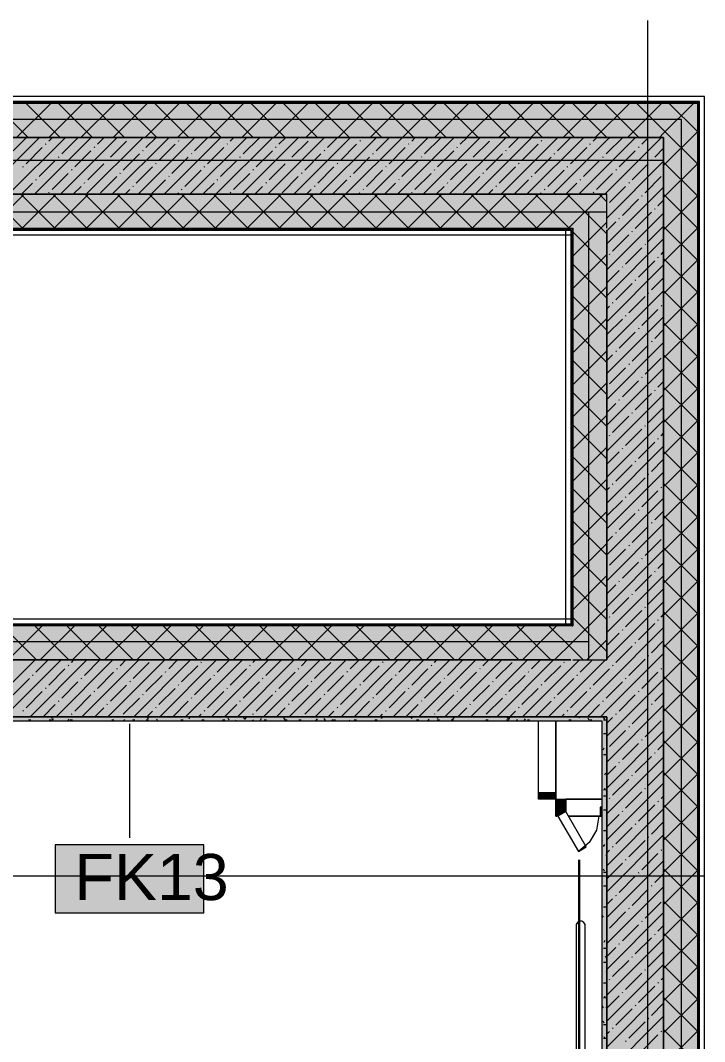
# Model space of a CAD drawing. Header units: millimetres. Extents: x -3817 to 677485, y -22715 to 103890.
# Drawn here: x 122494 to 125504, y 19331 to 23826 of the extents above; entities that cross this region are included whole.
import ezdxf

# ---------------------------------------------------------------- set-up
doc = ezdxf.new("R2010")
doc.units = ezdxf.units.MM
doc.layers.add('PDF _Геометрия', color=7, linetype='Continuous', true_color=0x1d1d1d)
doc.layers.add('PDF _Сплошная заливка', color=7, linetype='Continuous', true_color=0xffffff)
doc.layers.add('PDF _Текст', color=7, linetype='Continuous')
doc.styles.add('PDF GOST-Common', font='arial.ttf')

msp = doc.modelspace()

# ---------------------------------------------------------------- hatches: boundary and pattern name
at = {"layer": 'PDF _Сплошная заливка', "transparency": 33554559}
for points in [[(125323.6, 23311.4), (125323.6, 23461.3), (120243.6, 23461.3), (120243.6, 23311.4), (124692.7, 23311.4)], [(125073.6, 23061.4), (125073.6, 23311.4), (121093.6, 23311.4), (121093.6, 23061.4), (124692.7, 23061.4)], [(125073.6, 22911.3), (125073.6, 23061.4), (121243.6, 23061.4), (121243.6, 22911.3), (124923.6, 22911.3)], [(122031.5, 21011.3), (124923.6, 21011.3), (124923.6, 21161.3), (121253.6, 21161.3), (121253.6, 21011.3), (121673.6, 21011.3)], [(125053.6, 20761.3), (125073.6, 20761.3), (125073.6, 21011.3), (121673.6, 21011.3), (121673.6, 20761.3), (124848.6, 20761.3)], [(125053.6, 20741.3), (125073.6, 20741.3), (125073.6, 20761.3), (121694.1, 20761.3), (121694.1, 20741.3), (124692.7, 20741.3)], [(124786.1, 20398.8), (124798.6, 20400.4), (124798.6, 20426.4), (124786.1, 20426.4), (124786.1, 20400.4)], [(124880.2, 20336.3), (124893.6, 20343.8), (124893.6, 20348.8), (124853.6, 20348.8), (124853.6, 20336.3), (124858.6, 20336.3)]]:
    msp.add_hatch(color=256, dxfattribs=at).paths.add_polyline_path(points)
h = msp.add_hatch(color=256, dxfattribs=at)
h.paths.add_polyline_path([(125323.6, 1661.3), (125473.6, 1661.3), (125473.6, 9611.4), (125323.6, 9611.4), (125323.6, 1811.4)], flags=0)
h.paths.add_polyline_path([(125473.6, 10811.4), (125473.6, 12731.3), (125323.6, 12731.3), (125323.6, 10811.4), (125358, 10811.4)], flags=0)
h.paths.add_polyline_path([(125473.6, 15031.3), (125473.6, 15581.3), (125323.6, 15581.3), (125323.6, 15031.3), (125358, 15031.3)], flags=0)
h.paths.add_polyline_path([(125323.6, 17131.3), (125473.6, 17131.3), (125473.6, 23461.3), (125323.6, 23461.3), (125323.6, 19182.4)], flags=0)
h = msp.add_hatch(color=256, dxfattribs=at)
h.paths.add_polyline_path([(125073.6, 12511.4), (125323.6, 12511.4), (125323.6, 12731.3), (125073.6, 12731.3)], flags=0)
h.paths.add_polyline_path([(125073.6, 15031.3), (125323.6, 15031.3), (125323.6, 15581.3), (125073.6, 15581.3), (125073.6, 15361.4)], flags=0)
h.paths.add_polyline_path([(125323.6, 17131.3), (125323.6, 23311.4), (125073.6, 23311.4), (125073.6, 17131.3)], flags=0)
at = {"layer": 'PDF _Сплошная заливка', "true_color": 0xe7e7e7, "transparency": 33554559}
for points in [[(124798.6, 20398.8), (124848.6, 20400.4), (124848.6, 20426.4), (124798.6, 20426.4), (124798.6, 20400.4)], [(124893.6, 20348.8), (124893.6, 20398.8), (124848.6, 20398.8), (124848.6, 20363.8), (124853.6, 20363.8), (124853.6, 20348.8)]]:
    msp.add_hatch(color=254, dxfattribs=at).paths.add_polyline_path(points)

# ---------------------------------------------------------------- linework, layer by layer
at = {"layer": 'PDF _Геометрия', "color": 253, "lineweight": 9, "true_color": 0xaaaaaa}
for points in [[(125253.6, 19059.5), (125253.6, 21326.4), (125253.6, 23826.4)], [(120707.7, 23211.3), (122823.6, 23211.3), (125323.6, 23211.3)], [(121673.6, 19061.3), (121673.6, 19261.3), (121748.6, 19261.3), (121673.6, 19261.3), (121673.6, 20761.3), (125073.6, 20761.3), (125073.6, 19261.3), (125073.6, 15361.4), (124978.6, 15361.4)], [(125038.6, 20323.8), (125027.7, 20262.3), (124996.5, 20208.1), (124948.6, 20168)], [(120797.7, 20061.3), (123003.6, 20061.3), (125503.6, 20061.3)]]:
    msp.add_lwpolyline(points, dxfattribs=at)
at = {"layer": 'PDF _Геометрия', "color": 9, "lineweight": 9, "true_color": 0xc0c0c0}
for points in [[(125481.6, 17131.3), (125503.6, 17131.3), (125503.6, 23491.3), (125323.6, 23491.3), (120213.6, 23491.3), (120213.6, 23311.4), (120235.6, 23311.4)], [(125073.6, 16861.3), (125073.6, 20741.3), (125073.6, 20761.3), (125073.6, 17131.3), (125323.6, 17131.3), (125481.6, 17131.3), (125481.6, 23469.3), (125476.6, 23469.3), (125323.6, 23469.3), (120235.6, 23469.3), (120235.6, 23464.4), (120235.6, 23311.4), (120235.6, 22653.3), (120240.6, 22653.3), (120393.6, 22653.3), (121093.6, 22653.3), (121093.6, 22631.3), (120393.6, 22631.3), (120213.6, 22631.3), (120213.6, 23390.3), (120235.6, 23390.3)], [(124915.6, 22881.3), (121273.6, 22881.3), (121273.6, 22631.3), (121093.6, 22631.3), (121093.6, 22653.3), (121246.6, 22653.3), (121251.6, 22653.3), (121251.6, 22903.3), (124915.6, 22903.3), (124915.6, 21169.3), (121253.6, 21169.3), (121095.6, 21169.3), (119653.6, 21169.3), (118453.6, 21169.3)], [(124893.6, 21169.3), (124893.6, 22903.4)], [(124915.6, 21191.3), (115744, 21191.3), (115744, 21168.3)], [(125053.6, 16861.3), (125053.6, 20741.3), (121694.1, 20741.3), (121694.1, 20761.3), (125073.6, 20761.3), (121694.1, 20761.3), (121673.6, 20761.3), (121673.6, 21011.3), (124915.6, 21011.3), (121253.6, 21011.3), (121453.6, 21011.3), (121673.6, 21011.3), (121673.6, 14216.3), (121673.6, 20741.3), (121673.6, 20761.3), (121694.1, 20761.3), (124773.6, 20761.3), (124848.6, 20761.3), (124773.6, 20761.3)], [(124848.6, 20426.4), (124773.6, 20426.4), (124848.6, 20426.4), (124848.6, 20741.3), (124848.6, 20426.4), (124848.6, 20398.8), (124773.6, 20398.8), (124773.6, 20426.4), (124773.6, 20741.3)], [(124773.6, 20734.8), (124773.6, 20740.3)], [(124858.6, 20323.8), (124848.6, 20323.8), (124848.6, 20398.8), (124893.6, 20398.8), (125053.6, 20398.8), (124893.6, 20398.8), (124893.6, 20343.2), (124893.6, 20398.8)], [(125048.6, 20398.8), (124893.6, 20398.8), (124893.6, 20343.2)], [(125073.6, 20323.8), (125073.6, 20398.8), (125073.6, 20323.8), (125073.6, 16861.3), (125053.6, 16861.3), (125053.6, 20323.8), (124904.8, 20323.8), (125048.6, 20323.8)], [(125053.6, 20323.8), (124904.8, 20323.8)]]:
    msp.add_lwpolyline(points, dxfattribs=at)
at = {"layer": 'PDF _Геометрия', "color": 7, "lineweight": 9}
for points in [[(125476.6, 17131.3), (125476.6, 23464.4), (125473.6, 23464.4), (125323.6, 23464.4), (120240.6, 23464.4), (120240.6, 23461.3), (120240.6, 23311.4), (120240.6, 22658.3), (120243.6, 22658.3), (120393.6, 22658.3), (121093.6, 22658.3), (121243.6, 22658.3), (121246.6, 22658.3), (121246.6, 22908.3), (121251.6, 22908.3)], [(125473.6, 17131.3), (125473.6, 23461.3), (125323.6, 23461.3), (120243.6, 23461.3), (120243.6, 23311.4), (120243.6, 22661.3), (120393.6, 22661.3), (121093.6, 22661.3), (121243.6, 22661.3), (121243.6, 22911.3), (121246.6, 22911.3), (121251.6, 22911.3), (124923.6, 22911.3), (124923.6, 22908.3), (124923.6, 22903.3), (124923.6, 21161.3), (124920.6, 21161.3), (124915.6, 21161.3), (121253.6, 21161.3), (121253.6, 21164.3), (121253.6, 21169.3), (121253.6, 21164.3)], [(125402.6, 17131.3), (125402.6, 23390.3), (120303.6, 23390.3), (120303.6, 22982.3), (120393.6, 22982.3)], [(125073.6, 22911.3), (125073.6, 23061.4)], [(125073.6, 22982.3), (121172.6, 22982.3), (121093.6, 22982.3)], [(124994.6, 21011.3), (124994.6, 22982.3)], [(121251.6, 22903.3), (121251.6, 22908.3), (124920.6, 22908.3), (124920.6, 22903.3), (124920.6, 21164.3), (124915.6, 21164.3), (121253.6, 21164.3), (121253.6, 21161.3)], [(124923.6, 21011.3), (125073.6, 21011.3), (125073.6, 22903.3), (125073.6, 21011.3)], [(124915.6, 21164.3), (124920.6, 21164.3)], [(124920.6, 21161.3), (124923.6, 21161.3)], [(124996.1, 21090.3), (121253.6, 21090.3)], [(122973.6, 20730.6), (122973.6, 20227.9)], [(124786.1, 20426.4), (124786.1, 20398.8)], [(124798.6, 20426.4), (124798.6, 20398.8)], [(124853.6, 20348.8), (124893.6, 20348.8)], [(124853.6, 20336.3), (124880.2, 20336.3)], [(124978.6, 15081.3), (124978.6, 19841.3), (124977.9, 19846.5), (124975.9, 19851.3), (124972.7, 19855.5), (124968.6, 19858.7), (124963.8, 19860.7), (124958.6, 19861.3), (124953.4, 19860.7), (124948.6, 19858.7), (124944.4, 19855.5), (124941.3, 19851.3), (124939.3, 19846.5), (124938.6, 19841.3), (124938.6, 15081.3)]]:
    msp.add_lwpolyline(points, dxfattribs=at)
at = {"layer": 'PDF _Геометрия', "lineweight": 9}
for points in [[(122527.7, 23311.4), (122377.7, 23461.3)], [(122477, 23311.4), (122627, 23461.3)], [(122669.1, 23311.4), (122519.1, 23461.3)], [(122618.4, 23311.4), (122768.4, 23461.3)], [(122810.5, 23311.4), (122660.5, 23461.3)], [(122759.8, 23311.4), (122909.8, 23461.3)], [(122951.9, 23311.4), (122801.9, 23461.3)], [(122901.3, 23311.4), (123051.3, 23461.3)], [(123093.4, 23311.4), (122943.4, 23461.3)], [(123042.7, 23311.4), (123192.7, 23461.3)], [(123234.8, 23311.4), (123084.8, 23461.3)], [(123184.1, 23311.4), (123334.1, 23461.3)], [(123376.2, 23311.4), (123226.2, 23461.3)], [(123325.5, 23311.4), (123475.5, 23461.3)], [(123517.6, 23311.4), (123367.6, 23461.3)], [(123467, 23311.4), (123617, 23461.3)], [(123659, 23311.4), (123509, 23461.3)], [(123608.4, 23311.4), (123758.4, 23461.3)], [(123800.5, 23311.4), (123650.5, 23461.3)], [(123749.8, 23311.4), (123899.8, 23461.3)], [(123941.9, 23311.4), (123791.9, 23461.3)], [(123891.2, 23311.4), (124041.2, 23461.3)], [(124083.3, 23311.4), (123933.3, 23461.3)], [(124032.6, 23311.4), (124182.6, 23461.3)], [(124224.7, 23311.4), (124074.7, 23461.3)], [(124174.1, 23311.4), (124324.1, 23461.3)], [(124366.2, 23311.4), (124216.2, 23461.3)], [(124315.5, 23311.4), (124465.5, 23461.3)], [(124507.6, 23311.4), (124357.6, 23461.3)], [(124456.9, 23311.4), (124606.9, 23461.3)], [(124649, 23311.4), (124499, 23461.3)], [(124598.3, 23311.4), (124748.3, 23461.3)], [(124790.4, 23311.4), (124640.4, 23461.3)], [(124739.7, 23311.4), (124889.7, 23461.3)], [(124931.8, 23311.4), (124781.8, 23461.3)], [(124881.2, 23311.4), (125031.2, 23461.3)], [(125073.3, 23311.4), (124923.3, 23461.3)], [(125022.6, 23311.4), (125172.6, 23461.3)], [(125214.7, 23311.4), (125064.7, 23461.3)], [(125164, 23311.4), (125314, 23461.3)], [(125473.6, 23193.9), (125323.6, 23343.9), (125206.1, 23461.3)], [(125305.4, 23311.4), (125323.6, 23329.5), (125455.4, 23461.3)], [(125473.6, 23335.3), (125347.5, 23461.3)], [(125323.6, 23188.1), (125473.6, 23338.1)], [(122327.2, 23061.4), (122577.2, 23311.4)], [(122441.2, 23061.4), (122691.2, 23311.4)], [(122461.6, 23252.8), (122520.1, 23311.4)], [(122555.3, 23061.4), (122805.3, 23311.4)], [(122618.4, 23295.6), (122634.2, 23311.4)], [(122669.3, 23061.4), (122919.3, 23311.4)], [(122675.4, 23238.6), (122746.7, 23309.8)], [(122783.4, 23061.4), (123033.4, 23311.4)], [(122832.3, 23281.3), (122862.3, 23311.4)], [(122889.3, 23224.3), (122960.6, 23295.6)], [(122897.4, 23061.4), (123147.4, 23311.4)], [(122974.8, 23309.8), (122976.3, 23311.4)], [(123011.5, 23061.4), (123261.5, 23311.4)], [(123046.1, 23267.1), (123090.4, 23311.4)], [(123125.5, 23061.4), (123375.5, 23311.4)], [(123188.7, 23295.6), (123191, 23298)], [(123202.9, 23309.8), (123204.4, 23311.4)], [(123239.6, 23061.4), (123489.6, 23311.4)], [(123260, 23252.8), (123318.5, 23311.4)], [(123353.6, 23061.4), (123603.6, 23311.4)], [(123416.8, 23295.6), (123432.5, 23311.4)], [(123467.7, 23061.4), (123717.7, 23311.4)], [(123473.8, 23238.6), (123545.1, 23309.8)], [(123581.7, 23061.4), (123831.7, 23311.4)], [(123630.6, 23281.3), (123660.6, 23311.4)], [(123687.6, 23224.3), (123758.9, 23295.6)], [(123695.8, 23061.4), (123945.8, 23311.4)], [(123773.2, 23309.8), (123774.7, 23311.4)], [(123809.8, 23061.4), (124059.8, 23311.4)], [(123844.5, 23267.1), (123888.7, 23311.4)], [(123923.9, 23061.4), (124173.9, 23311.4)], [(123987, 23295.6), (123989.4, 23298)], [(124001.3, 23309.8), (124002.8, 23311.4)], [(124037.9, 23061.4), (124287.9, 23311.4)], [(124058.3, 23252.8), (124116.8, 23311.4)], [(124152, 23061.4), (124402, 23311.4)], [(124215.1, 23295.6), (124230.9, 23311.4)], [(124266, 23061.4), (124516, 23311.4)], [(124272.1, 23238.6), (124343.4, 23309.8)], [(124380.1, 23061.4), (124630.1, 23311.4)], [(124429, 23281.3), (124459, 23311.4)], [(124486, 23224.3), (124557.3, 23295.6)], [(124494.1, 23061.4), (124744.1, 23311.4)], [(124571.5, 23309.8), (124573, 23311.4)], [(124608.1, 23061.4), (124858.1, 23311.4)], [(124642.8, 23267.1), (124687.1, 23311.4)], [(124722.2, 23061.4), (124972.2, 23311.4)], [(124785.4, 23295.6), (124787.7, 23298)], [(124799.6, 23309.8), (124801.1, 23311.4)], [(124836.2, 23061.4), (125073.6, 23298.7), (125086.2, 23311.4)], [(124856.6, 23252.8), (124915.2, 23311.4)], [(124950.3, 23061.4), (125073.6, 23184.6), (125200.3, 23311.4)], [(125013.5, 23295.6), (125029.2, 23311.4)], [(125064.3, 23061.4), (125073.6, 23070.6), (125314.3, 23311.4)], [(125070.5, 23238.6), (125073.6, 23241.7), (125141.8, 23309.8)], [(125227.3, 23281.3), (125257.3, 23311.4)], [(122518.6, 23195.8), (122589.9, 23267.1)], [(122604.2, 23281.3), (122606.5, 23283.7)], [(122732.5, 23181.5), (122803.8, 23252.8)], [(122818, 23267.1), (122820.4, 23269.4)], [(123031.9, 23252.8), (123034.2, 23255.2)], [(123103.1, 23210), (123174.4, 23281.3)], [(123245.7, 23238.6), (123248.1, 23240.9)], [(123317, 23195.8), (123388.3, 23267.1)], [(123402.5, 23281.3), (123404.9, 23283.7)], [(123530.8, 23181.5), (123602.1, 23252.8)], [(123616.4, 23267.1), (123618.7, 23269.4)], [(123830.2, 23252.8), (123832.6, 23255.2)], [(123901.5, 23210), (123972.8, 23281.3)], [(124044, 23238.6), (124046.4, 23240.9)], [(124115.3, 23195.8), (124186.6, 23267.1)], [(124200.9, 23281.3), (124203.2, 23283.7)], [(124329.2, 23181.5), (124400.4, 23252.8)], [(124414.7, 23267.1), (124417.1, 23269.4)], [(124628.5, 23252.8), (124630.9, 23255.2)], [(124699.8, 23210), (124771.1, 23281.3)], [(124842.4, 23238.6), (124844.8, 23240.9)], [(124913.7, 23195.8), (124984.9, 23267.1)], [(124999.2, 23281.3), (125001.6, 23283.7)], [(125127.5, 23181.5), (125198.8, 23252.8)], [(125213, 23267.1), (125215.4, 23269.4)], [(125284.3, 23224.3), (125323.6, 23263.6)], [(122575.7, 23138.8), (122646.9, 23210)], [(122661.2, 23224.3), (122663.6, 23226.7)], [(122789.5, 23124.5), (122860.8, 23195.8)], [(122875, 23210), (122877.4, 23212.4)], [(122946.3, 23167.3), (123017.6, 23238.6)], [(123088.9, 23195.8), (123091.2, 23198.2)], [(123160.2, 23153), (123231.4, 23224.3)], [(123374, 23138.8), (123445.3, 23210)], [(123459.5, 23224.3), (123461.9, 23226.7)], [(123587.8, 23124.5), (123659.1, 23195.8)], [(123673.4, 23210), (123675.8, 23212.4)], [(123744.7, 23167.3), (123815.9, 23238.6)], [(123887.2, 23195.8), (123889.6, 23198.2)], [(123958.5, 23153), (124029.8, 23224.3)], [(124172.3, 23138.8), (124243.6, 23210)], [(124257.9, 23224.3), (124260.3, 23226.7)], [(124386.2, 23124.5), (124457.5, 23195.8)], [(124471.7, 23210), (124474.1, 23212.4)], [(124543, 23167.3), (124614.3, 23238.6)], [(124685.6, 23195.8), (124687.9, 23198.2)], [(124756.8, 23153), (124828.1, 23224.3)], [(124970.7, 23138.8), (125042, 23210)], [(125056.2, 23224.3), (125058.6, 23226.7)], [(125073.6, 22956.5), (125323.6, 23206.5)], [(125184.5, 23124.5), (125255.8, 23195.8)], [(125270.1, 23210), (125272.4, 23212.4)], [(125473.6, 23052.5), (125323.6, 23202.5)], [(125323.6, 23046.7), (125473.6, 23196.7)], [(122504.4, 23181.5), (122506.7, 23183.9)], [(122632.7, 23081.7), (122704, 23153)], [(122718.2, 23167.3), (122720.6, 23169.7)], [(122932.1, 23153), (122934.4, 23155.4)], [(123003.3, 23110.3), (123074.6, 23181.5)], [(123217.2, 23096), (123288.5, 23167.3)], [(123302.7, 23181.5), (123305.1, 23183.9)], [(123431, 23081.7), (123502.3, 23153)], [(123516.6, 23167.3), (123518.9, 23169.7)], [(123730.4, 23153), (123732.8, 23155.4)], [(123801.7, 23110.3), (123873, 23181.5)], [(124015.5, 23096), (124086.8, 23167.3)], [(124101.1, 23181.5), (124103.4, 23183.9)], [(124229.4, 23081.7), (124300.7, 23153)], [(124314.9, 23167.3), (124317.3, 23169.7)], [(124528.7, 23153), (124531.1, 23155.4)], [(124600, 23110.3), (124671.3, 23181.5)], [(124813.9, 23096), (124885.2, 23167.3)], [(124899.4, 23181.5), (124901.8, 23183.9)], [(125027.7, 23081.7), (125073.6, 23127.6), (125099, 23153)], [(125113.3, 23167.3), (125115.6, 23169.7)], [(122498.2, 23061.4), (122547.1, 23110.3)], [(122561.4, 23124.5), (122563.8, 23126.9)], [(122775.2, 23110.3), (122777.6, 23112.6)], [(122846.5, 23067.5), (122917.8, 23138.8)], [(123068.5, 23061.4), (123131.6, 23124.5)], [(123145.9, 23138.8), (123148.3, 23141.1)], [(123296.6, 23061.4), (123345.5, 23110.3)], [(123359.7, 23124.5), (123362.1, 23126.9)], [(123573.6, 23110.3), (123576, 23112.6)], [(123644.9, 23067.5), (123716.1, 23138.8)], [(123866.8, 23061.4), (123930, 23124.5)], [(123944.2, 23138.8), (123946.6, 23141.1)], [(124094.9, 23061.4), (124143.8, 23110.3)], [(124158.1, 23124.5), (124160.5, 23126.9)], [(124371.9, 23110.3), (124374.3, 23112.6)], [(124443.2, 23067.5), (124514.5, 23138.8)], [(124665.2, 23061.4), (124728.3, 23124.5)], [(124742.6, 23138.8), (124745, 23141.1)], [(124893.3, 23061.4), (124942.2, 23110.3)], [(124956.4, 23124.5), (124958.8, 23126.9)], [(125170.3, 23110.3), (125172.6, 23112.6)], [(125241.6, 23067.5), (125312.8, 23138.8)], [(122503.4, 22911.3), (122353.4, 23061.4)], [(122359.8, 22911.3), (122509.8, 23061.4)], [(122644.8, 22911.3), (122494.8, 23061.4)], [(122501.3, 22911.3), (122651.3, 23061.4)], [(122618.4, 23067.5), (122620.8, 23069.9)], [(122786.3, 22911.3), (122636.3, 23061.4)], [(122642.7, 22911.3), (122792.7, 23061.4)], [(122726.3, 23061.4), (122761, 23096)], [(122927.7, 22911.3), (122777.7, 23061.4)], [(122784.1, 22911.3), (122934.1, 23061.4)], [(123069.1, 22911.3), (122919.1, 23061.4)], [(122925.5, 22911.3), (123075.5, 23061.4)], [(122954.4, 23061.4), (122974.8, 23081.7)], [(122989.1, 23096), (122991.5, 23098.4)], [(123210.5, 22911.3), (123060.5, 23061.4)], [(123067, 22911.3), (123217, 23061.4)], [(123182.5, 23061.4), (123188.7, 23067.5)], [(123351.9, 22911.3), (123201.9, 23061.4)], [(123202.9, 23081.7), (123205.3, 23084.1)], [(123208.4, 22911.3), (123358.4, 23061.4)], [(123493.4, 22911.3), (123343.4, 23061.4)], [(123349.8, 22911.3), (123499.8, 23061.4)], [(123416.8, 23067.5), (123419.1, 23069.9)], [(123634.8, 22911.3), (123484.8, 23061.4)], [(123491.2, 22911.3), (123641.2, 23061.4)], [(123524.7, 23061.4), (123559.3, 23096)], [(123776.2, 22911.3), (123626.2, 23061.4)], [(123632.6, 22911.3), (123782.6, 23061.4)], [(123752.8, 23061.4), (123773.2, 23081.7)], [(123917.6, 22911.3), (123767.6, 23061.4)], [(123774.1, 22911.3), (123924.1, 23061.4)], [(123787.4, 23096), (123789.8, 23098.4)], [(124059, 22911.3), (123909, 23061.4)], [(123915.5, 22911.3), (124065.5, 23061.4)], [(123980.9, 23061.4), (123987, 23067.5)], [(124001.3, 23081.7), (124003.6, 23084.1)], [(124200.5, 22911.3), (124050.5, 23061.4)], [(124056.9, 22911.3), (124206.9, 23061.4)], [(124341.9, 22911.3), (124191.9, 23061.4)], [(124198.3, 22911.3), (124348.3, 23061.4)], [(124215.1, 23067.5), (124217.5, 23069.9)], [(124323, 23061.4), (124357.7, 23096)], [(124483.3, 22911.3), (124333.3, 23061.4)], [(124339.7, 22911.3), (124489.7, 23061.4)], [(124624.7, 22911.3), (124474.7, 23061.4)], [(124481.2, 22911.3), (124631.2, 23061.4)], [(124551.1, 23061.4), (124571.5, 23081.7)], [(124585.8, 23096), (124588.1, 23098.4)], [(124766.2, 22911.3), (124616.2, 23061.4)], [(124622.6, 22911.3), (124772.6, 23061.4)], [(124907.6, 22911.3), (124757.6, 23061.4)], [(124764, 22911.3), (124914, 23061.4)], [(124779.2, 23061.4), (124785.4, 23067.5)], [(124799.6, 23081.7), (124802, 23084.1)], [(125073.6, 22886.8), (125049, 22911.3), (124899, 23061.4)], [(124905.4, 22911.3), (125055.4, 23061.4)], [(125013.5, 23067.5), (125015.8, 23069.9)], [(125073.6, 23028.2), (125040.4, 23061.4)], [(125073.6, 22842.5), (125323.6, 23092.5)], [(125084.7, 23024.7), (125156, 23096)], [(125473.6, 22911), (125323.6, 23061)], [(125141.8, 22967.7), (125213, 23039)], [(125227.3, 23053.2), (125229.7, 23055.6)], [(125298.6, 23010.5), (125323.6, 23035.5)], [(125323.6, 22905.2), (125473.6, 23055.2)], [(125073.6, 22728.4), (125323.6, 22978.4)], [(125198.8, 22910.7), (125270.1, 22981.9)], [(125284.3, 22996.2), (125286.7, 22998.6)], [(124923.6, 22788.1), (125046.9, 22911.3), (125073.6, 22938.1)], [(125073.6, 22899.5), (125113.3, 22939.2)], [(125127.5, 22953.4), (125129.9, 22955.8)], [(125073.6, 22745.3), (124923.6, 22895.3)], [(125099, 22810.9), (125170.3, 22882.2)], [(125184.5, 22896.4), (125186.9, 22898.8)], [(125255.8, 22853.6), (125323.6, 22921.4)], [(125473.6, 22769.6), (125323.6, 22919.6)], [(125323.6, 22763.8), (125473.6, 22913.8)], [(125073.6, 22614.4), (125323.6, 22864.4)], [(125241.6, 22839.4), (125243.9, 22841.8)], [(124923.6, 22646.7), (125073.6, 22796.7)], [(125084.7, 22796.6), (125087.1, 22799)], [(125156, 22753.9), (125227.3, 22825.1)], [(125312.8, 22796.6), (125323.6, 22807.4)], [(125073.6, 22603.9), (124923.6, 22753.9)], [(125073.6, 22500.3), (125323.6, 22750.3)], [(125213, 22696.8), (125284.3, 22768.1)], [(125298.6, 22782.4), (125301, 22784.7)], [(125473.6, 22628.2), (125323.6, 22778.2)], [(125323.6, 22622.4), (125473.6, 22772.4)], [(125073.6, 22671.4), (125127.5, 22725.3)], [(125141.8, 22739.6), (125144.1, 22742)], [(124923.6, 22505.2), (125073.6, 22655.2)], [(125113.3, 22597), (125184.5, 22668.3)], [(125198.8, 22682.6), (125201.2, 22684.9)], [(125270.1, 22639.8), (125323.6, 22693.3)], [(125073.6, 22462.5), (124923.6, 22612.5)], [(125073.6, 22386.3), (125323.6, 22636.3)], [(125170.3, 22540), (125241.6, 22611.3)], [(125255.8, 22625.5), (125258.2, 22627.9)], [(125473.6, 22486.8), (125323.6, 22636.8)], [(125323.6, 22481), (125473.6, 22631)], [(125073.6, 22557.4), (125084.7, 22568.5)], [(125099, 22582.8), (125101.4, 22585.1)], [(125312.8, 22568.5), (125315.2, 22570.9)], [(125073.6, 22272.2), (125323.6, 22522.2)], [(125156, 22525.8), (125158.4, 22528.1)], [(125227.3, 22483), (125298.6, 22554.3)], [(124923.6, 22363.8), (125073.6, 22513.8)], [(125073.6, 22443.3), (125141.8, 22511.5)], [(125473.6, 22345.3), (125323.6, 22495.3)], [(125323.6, 22339.5), (125473.6, 22489.5)], [(125073.6, 22321.1), (124923.6, 22471.1)], [(125127.5, 22383.2), (125198.8, 22454.5)], [(125213, 22468.7), (125215.4, 22471.1)], [(125284.3, 22426), (125323.6, 22465.2)], [(125073.6, 22158.2), (125323.6, 22408.2)], [(125184.5, 22326.2), (125255.8, 22397.4)], [(125270.1, 22411.7), (125272.4, 22414.1)], [(124923.6, 22222.4), (125073.6, 22372.4)], [(125073.6, 22329.3), (125099, 22354.7)], [(125113.3, 22368.9), (125115.6, 22371.3)], [(125473.6, 22203.9), (125323.6, 22353.9)], [(125323.6, 22198.1), (125473.6, 22348.1)], [(125073.6, 22179.7), (124923.6, 22329.7)], [(125084.7, 22226.4), (125156, 22297.7)], [(125170.3, 22311.9), (125172.6, 22314.3)], [(125241.6, 22269.1), (125312.8, 22340.4)], [(125073.6, 22044.1), (125323.6, 22294.1)], [(125227.3, 22254.9), (125229.7, 22257.3)], [(124923.6, 22081), (125073.6, 22231)], [(125141.8, 22169.3), (125213, 22240.6)], [(125298.6, 22212.1), (125323.6, 22237.1)], [(125473.6, 22062.5), (125323.6, 22212.5)], [(125323.6, 22056.7), (125473.6, 22206.7)], [(125073.6, 22038.2), (124923.6, 22188.2)], [(125073.6, 21930.1), (125323.6, 22180.1)], [(125198.8, 22112.3), (125270.1, 22183.6)], [(125284.3, 22197.9), (125286.7, 22200.2)], [(125073.6, 22101.2), (125113.3, 22140.8)], [(125127.5, 22155.1), (125129.9, 22157.5)], [(125255.8, 22055.3), (125323.6, 22123.1)], [(124923.6, 21939.5), (125073.6, 22089.5)], [(125099, 22012.5), (125170.3, 22083.8)], [(125184.5, 22098.1), (125186.9, 22100.4)], [(125473.6, 21921.1), (125323.6, 22071.1)], [(125073.6, 21896.8), (124923.6, 22046.8)], [(125073.6, 21816), (125323.6, 22066)], [(125156, 21955.5), (125227.3, 22026.8)], [(125241.6, 22041), (125243.9, 22043.4)], [(125323.6, 21915.3), (125473.6, 22065.3)], [(125084.7, 21998.3), (125087.1, 22000.6)], [(125298.6, 21984), (125301, 21986.4)], [(125312.8, 21998.3), (125323.6, 22009)], [(124923.6, 21798.1), (125073.6, 21948.1)], [(125073.6, 21702), (125323.6, 21952)], [(125141.8, 21941.2), (125144.1, 21943.6)], [(125213, 21898.5), (125284.3, 21969.8)], [(125073.6, 21755.4), (124923.6, 21905.4)], [(125073.6, 21873.1), (125127.5, 21927)], [(125270.1, 21841.5), (125323.6, 21895)], [(125473.6, 21779.7), (125323.6, 21929.7)], [(125323.6, 21773.9), (125473.6, 21923.9)], [(125113.3, 21798.7), (125184.5, 21870)], [(125198.8, 21884.2), (125201.2, 21886.6)], [(124923.6, 21656.7), (125073.6, 21806.7)], [(125073.6, 21587.9), (125323.6, 21837.9)], [(125170.3, 21741.7), (125241.6, 21812.9)], [(125255.8, 21827.2), (125258.2, 21829.6)], [(125073.6, 21614), (124923.6, 21764)], [(125073.6, 21759), (125084.7, 21770.2)], [(125099, 21784.4), (125101.4, 21786.8)], [(125312.8, 21770.2), (125315.2, 21772.5)], [(125473.6, 21638.2), (125323.6, 21788.2)], [(125323.6, 21632.4), (125473.6, 21782.4)], [(125073.6, 21473.9), (125323.6, 21723.9)], [(125073.6, 21645), (125141.8, 21713.2)], [(125156, 21727.4), (125158.4, 21729.8)], [(125227.3, 21684.6), (125298.6, 21755.9)], [(125213, 21670.4), (125215.4, 21672.8)], [(125284.3, 21627.6), (125323.6, 21666.9)], [(124923.6, 21515.3), (125073.6, 21665.3)], [(125073.6, 21472.6), (124923.6, 21622.6)], [(125127.5, 21584.8), (125198.8, 21656.1)], [(125473.6, 21496.8), (125323.6, 21646.8)], [(125323.6, 21491), (125473.6, 21641)], [(125073.6, 21359.8), (125323.6, 21609.8)], [(125184.5, 21527.8), (125255.8, 21599.1)], [(125270.1, 21613.4), (125272.4, 21615.7)], [(125073.6, 21530.9), (125099, 21556.3)], [(125113.3, 21570.6), (125115.6, 21573)], [(125241.6, 21470.8), (125312.8, 21542.1)], [(124923.6, 21373.9), (125073.6, 21523.9)], [(125073.6, 21245.8), (125323.6, 21495.8)], [(125084.7, 21428), (125156, 21499.3)], [(125170.3, 21513.6), (125172.6, 21515.9)], [(125473.6, 21355.4), (125323.6, 21505.4)], [(125323.6, 21349.6), (125473.6, 21499.6)], [(125073.6, 21331.1), (124923.6, 21481.1)], [(125141.8, 21371), (125213, 21442.3)], [(125227.3, 21456.5), (125229.7, 21458.9)], [(125284.3, 21399.5), (125286.7, 21401.9)], [(125298.6, 21413.8), (125323.6, 21438.8)], [(124923.6, 21232.4), (125073.6, 21382.4)], [(125073.6, 21131.7), (125323.6, 21381.7)], [(125127.5, 21356.7), (125129.9, 21359.1)], [(125198.8, 21314), (125270.1, 21385.3)], [(125473.6, 21214), (125323.6, 21364)], [(125323.6, 21208.2), (125473.6, 21358.2)], [(125073.6, 21189.7), (124923.6, 21339.7)], [(125073.6, 21302.8), (125113.3, 21342.5)], [(125255.8, 21257), (125323.6, 21324.7)], [(125073.6, 21017.7), (125323.6, 21267.7)], [(125099, 21214.2), (125170.3, 21285.5)], [(125184.5, 21299.7), (125186.9, 21302.1)], [(124843.9, 21011.3), (124923.6, 21091), (125073.6, 21241)], [(125156, 21157.2), (125227.3, 21228.4)], [(125241.6, 21242.7), (125243.9, 21245.1)], [(125473.6, 21072.6), (125323.6, 21222.6)], [(125073.6, 21048.3), (124923.6, 21198.3)], [(125084.7, 21199.9), (125087.1, 21202.3)], [(125298.6, 21185.7), (125301, 21188)], [(125312.8, 21199.9), (125323.6, 21210.7)], [(125323.6, 21066.8), (125473.6, 21216.8)], [(122564.9, 21011.3), (122414.9, 21161.3)], [(122439.7, 21011.3), (122589.7, 21161.3)], [(122706.4, 21011.3), (122556.4, 21161.3)], [(122581.2, 21011.3), (122731.2, 21161.3)], [(122847.8, 21011.3), (122697.8, 21161.3)], [(122722.6, 21011.3), (122872.6, 21161.3)], [(122989.2, 21011.3), (122839.2, 21161.3)], [(122864, 21011.3), (123014, 21161.3)], [(123130.6, 21011.3), (122980.6, 21161.3)], [(123005.4, 21011.3), (123155.4, 21161.3)], [(123272, 21011.3), (123122, 21161.3)], [(123146.9, 21011.3), (123296.9, 21161.3)], [(123413.5, 21011.3), (123263.5, 21161.3)], [(123288.3, 21011.3), (123438.3, 21161.3)], [(123554.9, 21011.3), (123404.9, 21161.3)], [(123429.7, 21011.3), (123579.7, 21161.3)], [(123696.3, 21011.3), (123546.3, 21161.3)], [(123571.1, 21011.3), (123721.1, 21161.3)], [(123837.7, 21011.3), (123687.7, 21161.3)], [(123712.5, 21011.3), (123862.5, 21161.3)], [(123979.1, 21011.3), (123829.1, 21161.3)], [(123854, 21011.3), (124004, 21161.3)], [(124120.6, 21011.3), (123970.6, 21161.3)], [(123995.4, 21011.3), (124145.4, 21161.3)], [(124262, 21011.3), (124112, 21161.3)], [(124136.8, 21011.3), (124286.8, 21161.3)], [(124403.4, 21011.3), (124253.4, 21161.3)], [(124278.2, 21011.3), (124428.2, 21161.3)], [(124544.8, 21011.3), (124394.8, 21161.3)], [(124419.6, 21011.3), (124569.6, 21161.3)], [(124686.3, 21011.3), (124536.3, 21161.3)], [(124561.1, 21011.3), (124711.1, 21161.3)], [(124827.7, 21011.3), (124677.7, 21161.3)], [(124702.5, 21011.3), (124852.5, 21161.3)], [(124969.1, 21011.3), (124923.6, 21056.9), (124819.1, 21161.3)], [(124931.3, 20761.3), (125073.6, 20903.6), (125323.6, 21153.6)], [(125073.6, 21074.7), (125127.5, 21128.6)], [(125141.8, 21142.9), (125144.1, 21145.3)], [(125213, 21100.1), (125284.3, 21171.4)], [(124985.3, 21011.3), (125073.6, 21099.6)], [(125198.8, 21085.9), (125201.2, 21088.3)], [(125270.1, 21043.1), (125323.6, 21096.6)], [(125045.3, 20761.3), (125073.6, 20789.6), (125323.6, 21039.6)], [(125113.3, 21000.3), (125184.5, 21071.6)], [(125473.6, 20931.1), (125323.6, 21081.1)], [(125323.6, 20925.3), (125473.6, 21075.3)], [(122308.1, 20761.3), (122558.1, 21011.3)], [(122422.2, 20761.3), (122672.2, 21011.3)], [(122536.2, 20761.3), (122786.2, 21011.3)], [(122561.4, 20957.6), (122615.2, 21011.3)], [(122650.3, 20761.3), (122900.3, 21011.3)], [(122718.2, 21000.3), (122729.2, 21011.3)], [(122764.3, 20761.3), (123014.3, 21011.3)], [(122775.2, 20943.3), (122843.3, 21011.3)], [(122878.4, 20761.3), (123128.4, 21011.3)], [(122932.1, 20986.1), (122957.3, 21011.3)], [(122989.1, 20929.1), (123060.4, 21000.3)], [(122992.4, 20761.3), (123242.4, 21011.3)], [(123106.5, 20761.3), (123356.5, 21011.3)], [(123145.9, 20971.8), (123185.4, 21011.3)], [(123220.5, 20761.3), (123470.5, 21011.3)], [(123288.5, 21000.3), (123290.8, 21002.7)], [(123334.6, 20761.3), (123584.6, 21011.3)], [(123359.7, 20957.6), (123413.5, 21011.3)], [(123448.6, 20761.3), (123698.6, 21011.3)], [(123516.6, 21000.3), (123527.6, 21011.3)], [(123562.7, 20761.3), (123812.7, 21011.3)], [(123573.6, 20943.3), (123641.6, 21011.3)], [(123676.7, 20761.3), (123926.7, 21011.3)], [(123730.4, 20986.1), (123755.7, 21011.3)], [(123787.4, 20929.1), (123858.7, 21000.3)], [(123790.8, 20761.3), (124040.8, 21011.3)], [(123904.8, 20761.3), (124154.8, 21011.3)], [(123944.2, 20971.8), (123983.8, 21011.3)], [(124018.9, 20761.3), (124268.9, 21011.3)], [(124086.8, 21000.3), (124089.2, 21002.7)], [(124132.9, 20761.3), (124382.9, 21011.3)], [(124158.1, 20957.6), (124211.9, 21011.3)], [(124247, 20761.3), (124497, 21011.3)], [(124314.9, 21000.3), (124325.9, 21011.3)], [(124361, 20761.3), (124611, 21011.3)], [(124371.9, 20943.3), (124440, 21011.3)], [(124475.1, 20761.3), (124725.1, 21011.3)], [(124528.7, 20986.1), (124554, 21011.3)], [(124585.8, 20929.1), (124657.1, 21000.3)], [(124589.1, 20761.3), (124839.1, 21011.3)], [(124703.2, 20761.3), (124953.2, 21011.3)], [(124742.6, 20971.8), (124782.1, 21011.3)], [(124817.2, 20761.3), (125067.2, 21011.3)], [(124885.2, 21000.3), (124887.5, 21002.7)], [(124956.4, 20957.6), (125010.2, 21011.3)], [(125170.3, 20943.3), (125241.6, 21014.6)], [(125255.8, 21028.9), (125258.2, 21031.2)], [(122618.4, 20900.5), (122689.7, 20971.8)], [(122704, 20986.1), (122706.3, 20988.5)], [(122832.3, 20886.3), (122903.5, 20957.6)], [(122917.8, 20971.8), (122920.2, 20974.2)], [(123131.6, 20957.6), (123134, 20959.9)], [(123202.9, 20914.8), (123274.2, 20986.1)], [(123416.8, 20900.5), (123488.1, 20971.8)], [(123502.3, 20986.1), (123504.7, 20988.5)], [(123630.6, 20886.3), (123701.9, 20957.6)], [(123716.1, 20971.8), (123718.5, 20974.2)], [(123930, 20957.6), (123932.4, 20959.9)], [(124001.3, 20914.8), (124072.6, 20986.1)], [(124215.1, 20900.5), (124286.4, 20971.8)], [(124300.7, 20986.1), (124303, 20988.5)], [(124429, 20886.3), (124500.2, 20957.6)], [(124514.5, 20971.8), (124516.9, 20974.2)], [(124728.3, 20957.6), (124730.7, 20959.9)], [(124799.6, 20914.8), (124870.9, 20986.1)], [(125013.5, 20900.5), (125073.6, 20960.7), (125084.7, 20971.8)], [(125099, 20986.1), (125101.4, 20988.5)], [(125227.3, 20886.3), (125298.6, 20957.6)], [(125312.8, 20971.8), (125315.2, 20974.2)], [(122461.6, 20857.8), (122532.9, 20929.1)], [(122547.1, 20943.3), (122549.5, 20945.7)], [(122675.4, 20843.5), (122746.7, 20914.8)], [(122761, 20929.1), (122763.4, 20931.4)], [(122974.8, 20914.8), (122977.2, 20917.2)], [(123046.1, 20872), (123117.4, 20943.3)], [(123188.7, 20900.5), (123191, 20902.9)], [(123260, 20857.8), (123331.2, 20929.1)], [(123345.5, 20943.3), (123347.9, 20945.7)], [(123473.8, 20843.5), (123545.1, 20914.8)], [(123559.3, 20929.1), (123561.7, 20931.4)], [(123773.2, 20914.8), (123775.5, 20917.2)], [(123844.5, 20872), (123915.7, 20943.3)], [(123987, 20900.5), (123989.4, 20902.9)], [(124058.3, 20857.8), (124129.6, 20929.1)], [(124143.8, 20943.3), (124146.2, 20945.7)], [(124272.1, 20843.5), (124343.4, 20914.8)], [(124357.7, 20929.1), (124360, 20931.4)], [(124571.5, 20914.8), (124573.9, 20917.2)], [(124642.8, 20872), (124714.1, 20943.3)], [(124785.4, 20900.5), (124787.7, 20902.9)], [(124856.6, 20857.8), (124927.9, 20929.1)], [(124942.2, 20943.3), (124944.5, 20945.7)], [(125070.5, 20843.5), (125073.6, 20846.6), (125141.8, 20914.8)], [(125073.6, 20675.5), (125323.6, 20925.5)], [(125156, 20929.1), (125158.4, 20931.4)], [(125473.6, 20789.7), (125323.6, 20939.7)], [(125323.6, 20783.9), (125473.6, 20933.9)], [(122518.6, 20800.8), (122589.9, 20872)], [(122604.2, 20886.3), (122606.5, 20888.7)], [(122732.5, 20786.5), (122803.8, 20857.8)], [(122818, 20872), (122820.4, 20874.4)], [(122889.3, 20829.3), (122960.6, 20900.5)], [(123031.9, 20857.8), (123034.2, 20860.2)], [(123103.1, 20815), (123174.4, 20886.3)], [(123317, 20800.8), (123388.3, 20872)], [(123402.5, 20886.3), (123404.9, 20888.7)], [(123530.8, 20786.5), (123602.1, 20857.8)], [(123616.4, 20872), (123618.7, 20874.4)], [(123687.6, 20829.3), (123758.9, 20900.5)], [(123830.2, 20857.8), (123832.6, 20860.2)], [(123901.5, 20815), (123972.8, 20886.3)], [(124115.3, 20800.8), (124186.6, 20872)], [(124200.9, 20886.3), (124203.2, 20888.7)], [(124329.2, 20786.5), (124400.4, 20857.8)], [(124414.7, 20872), (124417.1, 20874.4)], [(124486, 20829.3), (124557.3, 20900.5)], [(124628.5, 20857.8), (124630.9, 20860.2)], [(124699.8, 20815), (124771.1, 20886.3)], [(124913.7, 20800.8), (124984.9, 20872)], [(124999.2, 20886.3), (125001.6, 20888.7)], [(125127.5, 20786.5), (125198.8, 20857.8)], [(125213, 20872), (125215.4, 20874.4)], [(125284.3, 20829.3), (125323.6, 20868.5)], [(122593.3, 20761.3), (122646.9, 20815)], [(122661.2, 20829.3), (122663.6, 20831.6)], [(122875, 20815), (122877.4, 20817.4)], [(122946.3, 20772.2), (123017.6, 20843.5)], [(123163.5, 20761.3), (123231.4, 20829.3)], [(123245.7, 20843.5), (123248.1, 20845.9)], [(123391.6, 20761.3), (123445.3, 20815)], [(123459.5, 20829.3), (123461.9, 20831.6)], [(123673.4, 20815), (123675.8, 20817.4)], [(123744.7, 20772.2), (123815.9, 20843.5)], [(123961.9, 20761.3), (124029.8, 20829.3)], [(124044, 20843.5), (124046.4, 20845.9)], [(124190, 20761.3), (124243.6, 20815)], [(124257.9, 20829.3), (124260.3, 20831.6)], [(124471.7, 20815), (124474.1, 20817.4)], [(124543, 20772.2), (124614.3, 20843.5)], [(124760.2, 20761.3), (124828.1, 20829.3)], [(124842.4, 20843.5), (124844.8, 20845.9)], [(124988.3, 20761.3), (125042, 20815)], [(125056.2, 20829.3), (125058.6, 20831.6)], [(125270.1, 20815), (125272.4, 20817.4)], [(122504.4, 20786.5), (122506.7, 20788.9)], [(122718.2, 20772.2), (122720.6, 20774.6)], [(122821.4, 20761.3), (122860.8, 20800.8)], [(123049.5, 20761.3), (123074.6, 20786.5)], [(123088.9, 20800.8), (123091.2, 20803.1)], [(123277.6, 20761.3), (123288.5, 20772.2)], [(123302.7, 20786.5), (123305.1, 20788.9)], [(123516.6, 20772.2), (123518.9, 20774.6)], [(123619.7, 20761.3), (123659.1, 20800.8)], [(123847.8, 20761.3), (123873, 20786.5)], [(123887.2, 20800.8), (123889.6, 20803.1)], [(124075.9, 20761.3), (124086.8, 20772.2)], [(124101.1, 20786.5), (124103.4, 20788.9)], [(124314.9, 20772.2), (124317.3, 20774.6)], [(124418.1, 20761.3), (124457.5, 20800.8)], [(124646.2, 20761.3), (124671.3, 20786.5)], [(124685.6, 20800.8), (124687.9, 20803.1)], [(124874.3, 20761.3), (124885.2, 20772.2)], [(124899.4, 20786.5), (124901.8, 20788.9)], [(125073.6, 20561.5), (125323.6, 20811.5)], [(125113.3, 20772.2), (125115.6, 20774.6)], [(125184.5, 20729.5), (125255.8, 20800.8)], [(125473.6, 20648.3), (125323.6, 20798.3)], [(125323.6, 20642.5), (125473.6, 20792.5)], [(125073.6, 20732.6), (125099, 20758)], [(125241.6, 20672.5), (125312.8, 20743.7)], [(125073.6, 20447.4), (125323.6, 20697.4)], [(125084.7, 20629.7), (125156, 20701)], [(125170.3, 20715.2), (125172.6, 20717.6)], [(125141.8, 20572.7), (125213, 20643.9)], [(125227.3, 20658.2), (125229.7, 20660.6)], [(125298.6, 20615.4), (125323.6, 20640.4)], [(125473.6, 20506.9), (125323.6, 20656.9)], [(125323.6, 20501.1), (125473.6, 20651.1)], [(125284.3, 20601.2), (125286.7, 20603.5)], [(125073.6, 20333.4), (125323.6, 20583.4)], [(125073.6, 20504.5), (125113.3, 20544.1)], [(125127.5, 20558.4), (125129.9, 20560.8)], [(125198.8, 20515.6), (125270.1, 20586.9)], [(125184.5, 20501.4), (125186.9, 20503.7)], [(125255.8, 20458.6), (125323.6, 20526.4)], [(125473.6, 20365.4), (125323.6, 20515.4)], [(125323.6, 20359.6), (125473.6, 20509.6)], [(125073.6, 20219.3), (125323.6, 20469.3)], [(125099, 20415.8), (125170.3, 20487.1)], [(125156, 20358.8), (125227.3, 20430.1)], [(125241.6, 20444.4), (125243.9, 20446.7)], [(125312.8, 20401.6), (125323.6, 20412.3)], [(124797.1, 20398.8), (124798.6, 20400.3)], [(125084.7, 20401.6), (125087.1, 20404)], [(125213, 20301.8), (125284.3, 20373.1)], [(125298.6, 20387.3), (125301, 20389.7)], [(125473.6, 20224), (125323.6, 20374)], [(125323.6, 20218.2), (125473.6, 20368.2)], [(125073.6, 20105.3), (125323.6, 20355.3)], [(125073.6, 20276.4), (125127.5, 20330.3)], [(125141.8, 20344.6), (125144.1, 20346.9)], [(125113.3, 20202), (125184.5, 20273.3)], [(125198.8, 20287.5), (125201.2, 20289.9)], [(125270.1, 20244.8), (125323.6, 20298.3)], [(125073.6, 19991.2), (125323.6, 20241.2)], [(125255.8, 20230.5), (125258.2, 20232.9)], [(125473.6, 20082.6), (125323.6, 20232.6)], [(125099, 20187.7), (125101.4, 20190.1)], [(125170.3, 20145), (125241.6, 20216.3)], [(125323.6, 20076.8), (125473.6, 20226.8)], [(125073.6, 20162.3), (125084.7, 20173.5)], [(125227.3, 20087.9), (125298.6, 20159.2)], [(125312.8, 20173.5), (125315.2, 20175.9)], [(125073.6, 19877.2), (125323.6, 20127.2)], [(125073.6, 20048.3), (125141.8, 20116.5)], [(125156, 20130.7), (125158.4, 20133.1)], [(125127.5, 19988.2), (125198.8, 20059.4)], [(125213, 20073.7), (125215.4, 20076.1)], [(125284.3, 20030.9), (125323.6, 20070.2)], [(125473.6, 19941.2), (125323.6, 20091.2)], [(125323.6, 19935.4), (125473.6, 20085.4)], [(125073.6, 19763.2), (125323.6, 20013.2)], [(125270.1, 20016.7), (125272.4, 20019)], [(125073.6, 19934.2), (125099, 19959.6)], [(125113.3, 19973.9), (125115.6, 19976.3)], [(125184.5, 19931.1), (125255.8, 20002.4)], [(125170.3, 19916.9), (125172.6, 19919.2)], [(125241.6, 19874.1), (125312.8, 19945.4)], [(125473.6, 19799.8), (125323.6, 19949.8)], [(125323.6, 19794), (125473.6, 19944)], [(125073.6, 19649.1), (125323.6, 19899.1)], [(125084.7, 19831.3), (125156, 19902.6)], [(125141.8, 19774.3), (125213, 19845.6)], [(125227.3, 19859.9), (125229.7, 19862.2)], [(125298.6, 19817.1), (125323.6, 19842.1)], [(125073.6, 19535.1), (125323.6, 19785.1)], [(125198.8, 19717.3), (125270.1, 19788.6)], [(125284.3, 19802.8), (125286.7, 19805.2)], [(125473.6, 19658.3), (125323.6, 19808.3)], [(125323.6, 19652.5), (125473.6, 19802.5)], [(125073.6, 19706.1), (125113.3, 19745.8)], [(125127.5, 19760.1), (125129.9, 19762.4)], [(125099, 19617.5), (125170.3, 19688.8)], [(125184.5, 19703), (125186.9, 19705.4)], [(125255.8, 19660.3), (125323.6, 19728)], [(125073.6, 19421), (125323.6, 19671)], [(125241.6, 19646), (125243.9, 19648.4)], [(125473.6, 19516.9), (125323.6, 19666.9)], [(125323.6, 19511.1), (125473.6, 19661.1)], [(125084.7, 19603.2), (125087.1, 19605.6)], [(125156, 19560.5), (125227.3, 19631.8)], [(125312.8, 19603.2), (125323.6, 19614)], [(125073.6, 19307), (125323.6, 19557)], [(125213, 19503.4), (125284.3, 19574.7)], [(125298.6, 19589), (125301, 19591.4)], [(125073.6, 19478), (125127.5, 19532)], [(125141.8, 19546.2), (125144.1, 19548.6)], [(125473.6, 19375.5), (125323.6, 19525.5)], [(125323.6, 19369.7), (125473.6, 19519.7)], [(125113.3, 19403.7), (125184.5, 19474.9)], [(125198.8, 19489.2), (125201.2, 19491.6)], [(125270.1, 19446.4), (125323.6, 19499.9)], [(125073.6, 19192.9), (125323.6, 19442.9)], [(125255.8, 19432.2), (125258.2, 19434.5)], [(125073.6, 19364), (125084.7, 19375.1)], [(125099, 19389.4), (125101.4, 19391.8)], [(125170.3, 19346.6), (125241.6, 19417.9)], [(125312.8, 19375.1), (125315.2, 19377.5)], [(125473.6, 19234.1), (125323.6, 19384.1)], [(125323.6, 19228.3), (125473.6, 19378.3)], [(125156, 19332.4), (125158.4, 19334.7)], [(125227.3, 19289.6), (125298.6, 19360.9)]]:
    msp.add_lwpolyline(points, dxfattribs=at)
at = {"layer": 'PDF _Геометрия', "color": 9, "lineweight": 9, "true_color": 0xc0c0c0}
msp.add_lwpolyline([(121093.6, 23061.4), (121093.6, 22811.3), (120393.6, 22811.3), (120393.6, 23311.4), (125323.6, 23311.4), (125073.6, 23311.4), (121093.6, 23311.4), (121093.6, 23061.4), (125073.6, 23061.4), (121251.6, 23061.4), (121243.6, 23061.4)], close=True, dxfattribs=at)
at = {"layer": 'PDF _Геометрия', "color": 7, "lineweight": 9}
for points in [[(125323.6, 23311.4), (125323.6, 17131.3)], [(123300.2, 20197.7), (122647, 20197.7), (122647, 19897.7), (123300.2, 19897.7)]]:
    msp.add_lwpolyline(points, close=True, dxfattribs=at)
at = {"layer": 'PDF _Геометрия', "color": 253, "lineweight": 9, "true_color": 0x9b9b9b}
for points in [[(122529.3, 20748), (122539.4, 20748)], [(122535.1, 20741.3), (122533.7, 20743.8)], [(122596.5, 20743.1), (122595.5, 20741.3)], [(122620.8, 20748), (122630.8, 20748)], [(122633.2, 20754.4), (122629.1, 20761.3)], [(122638.1, 20754.2), (122633.1, 20745.5)], [(122706.1, 20750.1), (122701.1, 20741.4)], [(122712.2, 20748), (122722.3, 20748)], [(122853.4, 20761.3), (122852.4, 20759.7)], [(122895.1, 20748), (122905.2, 20748)], [(122946.9, 20759.6), (122945.9, 20761.3)], [(122951.9, 20749), (122947.4, 20741.3)], [(122986.5, 20748), (122996.6, 20748)], [(123019.9, 20745), (123017.8, 20741.3)], [(123047.5, 20748), (123057.6, 20748)], [(123056.6, 20752.5), (123051.6, 20761.2)], [(123098.2, 20741.4), (123093.2, 20750.1)], [(123192.7, 20760.7), (123192.3, 20761.3)], [(123199.9, 20748), (123210, 20748)], [(123239.2, 20759.1), (123234.2, 20750.4)], [(123291.3, 20748), (123301.4, 20748)], [(123370.4, 20757.7), (123368.2, 20761.3)], [(123382.8, 20748), (123392.8, 20748)], [(123412, 20746.5), (123407, 20755.2)], [(123443.3, 20746.9), (123440.2, 20741.3)], [(123480, 20750.6), (123475, 20759.3)], [(123485, 20758), (123479.9, 20749.3)], [(123520.6, 20741.3), (123516.6, 20748.2)], [(123553, 20753.9), (123548, 20745.2)], [(123565.7, 20748), (123575.7, 20748)], [(123657.7, 20747.6), (123652.7, 20756.3)], [(123657.1, 20748), (123667.2, 20748)], [(123718.1, 20748), (123728.1, 20748)], [(123798.7, 20752.8), (123793.7, 20744.1)], [(123835.4, 20744.6), (123830.4, 20753.4)], [(123866.8, 20748.8), (123862.5, 20741.3)], [(123870.5, 20748), (123880.5, 20748)], [(123872.5, 20741.3), (123872, 20742.2)], [(123942.9, 20741.3), (123940.1, 20746.3)], [(123961.9, 20748), (123972, 20748)], [(124053.3, 20748), (124063.4, 20748)], [(124085.2, 20761.3), (124081.1, 20754.2)], [(124118.9, 20741.3), (124117.8, 20743.3)], [(124217.2, 20753.9), (124212.9, 20761.3)], [(124236.2, 20748), (124246.3, 20748)], [(124290.2, 20750.6), (124285.2, 20741.9)], [(124331.6, 20761.3), (124326.8, 20753.1)], [(124327.7, 20748), (124337.7, 20748)], [(124388.6, 20748), (124398.7, 20748)], [(124399.9, 20757.7), (124394.9, 20749)], [(124531, 20759.1), (124529.7, 20761.3)], [(124541, 20748), (124551.1, 20748)], [(124632.5, 20748), (124642.5, 20748)], [(124640.7, 20752), (124635.6, 20760.7)], [(124645.6, 20756.6), (124640.6, 20747.9)], [(124682, 20741.3), (124677.3, 20749.6)], [(124713.7, 20752.5), (124708.6, 20743.8)], [(124723.9, 20748), (124734, 20748)], [(124776.7, 20760.2), (124776.1, 20761.3)], [(124906.8, 20748), (124916.8, 20748)], [(124929.9, 20761.3), (124928, 20758)], [(124954.4, 20757.2), (124952, 20761.3)], [(124996.1, 20746), (124991, 20754.7)], [(124998.2, 20748), (125008.3, 20748)], [(125064.1, 20750.1), (125059.1, 20758.8)], [(125059.2, 20748), (125069.2, 20748)], [(125059.2, 20687), (125069.2, 20687)], [(125060.9, 20622.5), (125055.9, 20613.7)], [(125059.2, 20595.6), (125069.2, 20595.6)], [(125068, 20512.8), (125062.9, 20504.1)], [(125063.9, 20444.8), (125058.9, 20436)], [(125059.2, 20412.7), (125069.2, 20412.7)], [(125069.3, 20436.3), (125064.3, 20445.1)], [(125073.6, 20400.6), (125070, 20394.4)], [(125059.2, 20351.7), (125069.2, 20351.7)], [(125073.6, 20307), (125072.4, 20309)], [(125059.2, 20260.3), (125069.2, 20260.3)], [(125055.1, 20217), (125053.6, 20219.7)], [(125062.8, 20199), (125057.8, 20190.3)], [(125073.6, 20156.7), (125068.9, 20148.7)], [(125063.3, 20080.9), (125058.3, 20089.6)], [(125059.2, 20077.4), (125069.2, 20077.4)], [(125059.2, 20016.5), (125069.2, 20016.5)], [(125059.2, 19925), (125069.2, 19925)], [(125057.6, 19885.3), (125053.6, 19878.3)], [(125059.2, 19742.1), (125069.2, 19742.1)], [(125064.7, 19775.6), (125059.7, 19766.9)], [(125072.6, 19699.1), (125067.5, 19707.8)], [(125059.2, 19681.2), (125069.2, 19681.2)], [(125073.6, 19636.4), (125071.6, 19639.8)], [(125059.2, 19589.7), (125069.2, 19589.7)], [(125063.6, 19529.8), (125058.6, 19521.1)], [(125069.6, 19521.4), (125064.6, 19530.1)], [(125058.4, 19479.8), (125053.6, 19488.2)], [(125073.6, 19486.2), (125069.7, 19479.5)], [(125062.5, 19411.8), (125057.5, 19420.5)], [(125059.2, 19406.9), (125069.2, 19406.9)], [(125059.2, 19345.9), (125069.2, 19345.9)], [(125066.6, 19343.7), (125061.6, 19352.4)]]:
    msp.add_lwpolyline(points, dxfattribs=at)
at = {"layer": 'PDF _Геометрия', "color": 253, "lineweight": 13, "true_color": 0xaaaaaa}
for points in [[(124853.6, 20363.8), (124848.6, 20363.8), (124848.6, 20323.8), (124853.6, 20323.8)], [(125043.6, 20363.8), (125043.6, 20323.8), (125048.6, 20323.8), (125048.6, 20363.8)], [(124948.6, 20168), (124983.2, 20188), (124893.2, 20343.8), (124858.6, 20323.8)]]:
    msp.add_lwpolyline(points, close=True, dxfattribs=at)
at = {"layer": 'PDF _Геометрия', "color": 231, "lineweight": 30, "true_color": 0xff80c0}
msp.add_lwpolyline([(124952.6, 12531.3), (124952.6, 20131.3)], dxfattribs=at)
at = {"layer": 'PDF _Сплошная заливка', "lineweight": 35, "transparency": 33554559}
for points in [[(125073.6, 21011.3), (125073.6, 22911.3), (124923.6, 21011.3), (124923.6, 22911.3)], [(125073.6, 16861.3), (125073.6, 20741.3), (125053.6, 16861.3), (125053.6, 20741.3)], [(124786.1, 20398.8), (124786.1, 20426.4), (124773.6, 20398.8), (124773.6, 20426.4)], [(124848.6, 20323.8), (124853.6, 20323.8), (124848.6, 20363.8), (124853.6, 20363.8)], [(125043.6, 20323.8), (125048.6, 20323.8), (125043.6, 20363.8), (125048.6, 20363.8)], [(124853.6, 20323.8), (124858.6, 20323.8), (124853.6, 20336.3), (124880.2, 20336.3)]]:
    msp.add_solid(points, dxfattribs=at)
at = {"layer": 'PDF _Сплошная заливка', "lineweight": 9, "transparency": 33554559}
msp.add_solid([(123300.2, 20197.7), (122647, 20197.7), (123300.2, 19897.7), (122647, 19897.7)], dxfattribs=at)

# ---------------------------------------------------------------- texts
at = {"layer": 'PDF _Текст', "insert": (122731.6, 20054.3), "char_height": 203.2, "attachment_point": 4, "style": 'PDF GOST-Common'}
msp.add_mtext('FK13', dxfattribs=at)

doc.saveas('drawing.dxf')
